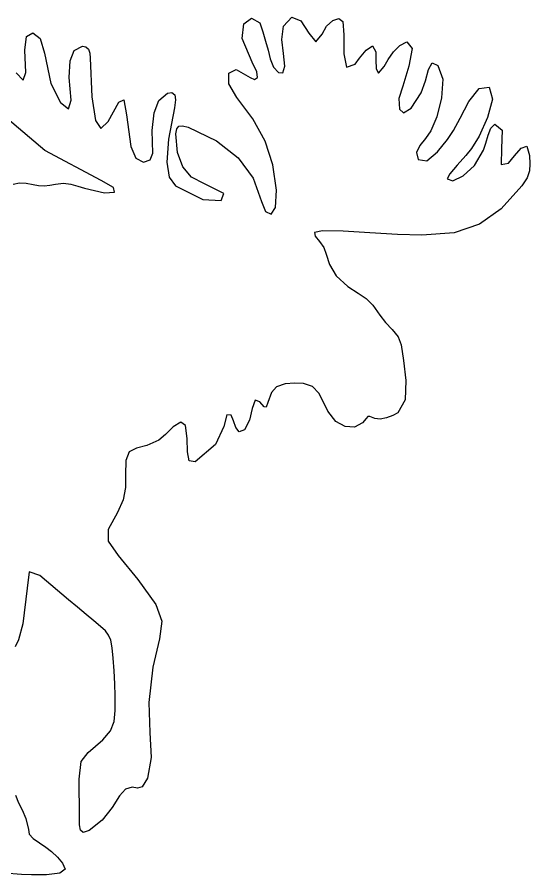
# Model space of a CAD drawing. Extents: x 0 to 7.46, y 0 to 6.07.
# Drawn here: x 3.83 to 7.46, y 0 to 6.07 of the extents above; entities that cross this region are included whole.
import ezdxf

# ---------------------------------------------------------------- set-up
doc = ezdxf.new("R2010")
doc.units = 0
doc.layers.get('0').update_dxf_attribs({"linetype": 'CONTINUOUS', "lineweight": 25})

msp = doc.modelspace()

# ---------------------------------------------------------------- linework, layer by layer
for points in [[(3.8216, 5.678), (3.871, 5.6271), (3.8905, 5.681), (3.8831, 5.8406), (3.8959, 5.9351), (3.9407, 5.9623), (3.9918, 5.9229), (4.023, 5.8173), (4.0679, 5.6041), (4.1355, 5.469), (4.194, 5.4249), (4.2116, 5.4849), (4.1983, 5.6449), (4.2037, 5.7628), (4.233, 5.8375), (4.2913, 5.8678), (4.3167, 5.8638), (4.3342, 5.8469), (4.3443, 5.819), (4.3476, 5.7823), (4.3578, 5.5084), (4.3837, 5.3421), (4.4231, 5.284), (4.474, 5.3352), (4.5491, 5.4711), (4.5845, 5.4868), (4.605, 5.3825), (4.6354, 5.1583), (4.6702, 5.0758), (4.7241, 5.0471), (4.7724, 5.0618), (4.7908, 5.1098), (4.7855, 5.2698), (4.7987, 5.3946), (4.8338, 5.4835), (4.8938, 5.5354), (4.9253, 5.5406), (4.9452, 5.5239), (4.9519, 5.4868), (4.9443, 5.4305), (4.9014, 5.209), (4.8897, 5.0474), (4.9067, 4.9394), (4.9502, 4.8784), (5.1455, 4.7831), (5.2751, 4.7761), (5.2938, 4.8241), (5.1562, 4.894), (5.0655, 4.9393), (5.0019, 5.0126), (4.965, 5.1151), (4.9541, 5.2478), (4.9593, 5.282), (4.9746, 5.3008), (5.001, 5.3047), (5.0396, 5.2944), (5.2419, 5.1966), (5.3954, 5.0764), (5.5011, 4.9336), (5.5605, 4.7677), (5.5897, 4.6967), (5.628, 4.6782), (5.6594, 4.7243), (5.6674, 4.8474), (5.6416, 5.0269), (5.5852, 5.1953), (5.4995, 5.354), (5.3856, 5.5043), (5.3291, 5.6022), (5.3294, 5.6776), (5.3817, 5.7018), (5.4808, 5.6462), (5.5116, 5.6317), (5.5307, 5.6454), (5.5283, 5.6868), (5.4944, 5.7551), (5.4229, 5.9213), (5.4346, 6.027), (5.4898, 6.0662), (5.5488, 6.033), (5.5702, 5.97), (5.5895, 5.904), (5.6064, 5.8385), (5.6208, 5.7771), (5.6452, 5.7194), (5.6807, 5.6816), (5.7125, 5.6786), (5.726, 5.7253), (5.7162, 5.8154), (5.7045, 5.9161), (5.7156, 6.0083), (5.7746, 6.0732), (5.8393, 6.0473), (5.896, 5.9601), (5.946, 5.8996), (5.991, 5.9536), (6.0215, 6.0102), (6.0658, 6.0504), (6.1092, 6.0646), (6.1371, 6.0434), (6.1438, 5.9483), (6.1445, 5.8137), (6.1631, 5.7184), (6.2232, 5.7412), (6.2542, 5.7829), (6.3019, 5.84), (6.3468, 5.8691), (6.3694, 5.8267), (6.3696, 5.7709), (6.373, 5.7062), (6.3896, 5.6758), (6.4293, 5.7233), (6.4579, 5.7736), (6.4948, 5.8274), (6.539, 5.8728), (6.5896, 5.8982), (6.6277, 5.8524), (6.6049, 5.7254), (6.5605, 5.5847), (6.5339, 5.4982), (6.537, 5.4227), (6.5671, 5.3953), (6.6197, 5.4291), (6.6901, 5.5374), (6.7215, 5.622), (6.744, 5.7025), (6.7695, 5.749), (6.8099, 5.7318), (6.8436, 5.6343), (6.8353, 5.5019), (6.8019, 5.3684), (6.76, 5.2682), (6.7214, 5.2145), (6.681, 5.1644), (6.6578, 5.1155), (6.6706, 5.0654), (6.7304, 5.0567), (6.8068, 5.1204), (6.8776, 5.2077), (6.9208, 5.2698), (6.9667, 5.3571), (7.0295, 5.4751), (7.1011, 5.5672), (7.1734, 5.5769), (7.1972, 5.4924), (7.1619, 5.362), (7.1012, 5.2304), (7.0487, 5.1422), (7.0073, 5.093), (6.9472, 5.0257), (6.8944, 4.9633), (6.875, 4.9287), (6.9162, 4.9152), (6.9883, 4.9493), (7.0686, 5.0238), (7.1339, 5.1314), (7.1495, 5.1806), (7.1655, 5.2375), (7.1852, 5.2872), (7.2123, 5.3148), (7.2643, 5.272), (7.2606, 5.1423), (7.257, 5.0302), (7.3091, 5.0404), (7.3517, 5.0923), (7.3995, 5.145), (7.4395, 5.1588), (7.4588, 5.0945), (7.4612, 5.0345), (7.458, 4.9849), (7.4418, 4.9364), (7.405, 4.8798), (7.2578, 4.7148), (7.1055, 4.6063), (6.9257, 4.5468), (6.6962, 4.5289), (6.5242, 4.5345), (6.328, 4.5462), (6.1399, 4.5572), (5.992, 4.561), (5.9365, 4.5493), (5.9394, 4.5217), (5.9712, 4.4842), (6.0023, 4.4431), (6.0184, 4.3938), (6.0421, 4.3224), (6.0882, 4.2418), (6.1718, 4.1651), (6.2445, 4.119), (6.301, 4.0802), (6.3494, 4.0335), (6.3975, 3.9637), (6.438, 3.9117), (6.4866, 3.8611), (6.5287, 3.8091), (6.5494, 3.7527), (6.5655, 3.6417), (6.5829, 3.4995), (6.5777, 3.3638), (6.5259, 3.2723), (6.4896, 3.2523), (6.4453, 3.2357), (6.4004, 3.2271), (6.3629, 3.2312), (6.3272, 3.2448), (6.3125, 3.2449), (6.3012, 3.2309), (6.2754, 3.2017), (6.2183, 3.171), (6.1526, 3.174), (6.0869, 3.211), (6.0299, 3.2827), (5.9985, 3.3467), (5.9654, 3.4096), (5.9214, 3.4584), (5.8575, 3.4803), (5.796, 3.4817), (5.7278, 3.4757), (5.6675, 3.4556), (5.6301, 3.4149), (5.6055, 3.3452), (5.5927, 3.3117), (5.5785, 3.3135), (5.5495, 3.3498), (5.5148, 3.3613), (5.4948, 3.303), (5.4747, 3.2184), (5.44, 3.1509), (5.4015, 3.1365), (5.3778, 3.1669), (5.3613, 3.2153), (5.3444, 3.2548), (5.3157, 3.2581), (5.2937, 3.1736), (5.2336, 3.0474), (5.091, 2.9254), (5.0472, 2.9307), (5.0349, 2.996), (5.0332, 3.0903), (5.0211, 3.1826), (4.9878, 3.2049), (4.9353, 3.1713), (4.879, 3.1169), (4.8339, 3.077), (4.7473, 3.0401), (4.6739, 3.0218), (4.6217, 2.9953), (4.599, 2.9338), (4.5972, 2.8331), (4.5957, 2.7426), (4.5813, 2.6559), (4.5403, 2.5665), (4.4733, 2.4447), (4.4742, 2.3617), (4.5439, 2.2624), (4.6836, 2.0916), (4.8106, 1.915), (4.8537, 1.7971), (4.8384, 1.6709), (4.7904, 1.4696), (4.7622, 1.2192), (4.7701, 1.0084), (4.7786, 0.8319), (4.7522, 0.6846), (4.7154, 0.624), (4.6818, 0.6148), (4.6443, 0.6213), (4.5958, 0.6076), (4.5554, 0.5596), (4.5023, 0.4776), (4.4318, 0.387), (4.3398, 0.3134), (4.2975, 0.2997), (4.2774, 0.3153), (4.2712, 0.354), (4.2705, 0.4097), (4.2689, 0.6776), (4.2835, 0.8025), (4.3331, 0.8674), (4.4361, 0.9555), (4.4912, 1.0202), (4.5173, 1.0855), (4.5245, 1.1637), (4.5232, 1.2672), (4.5208, 1.3524), (4.5165, 1.4445), (4.5103, 1.5331), (4.5025, 1.6076), (4.4923, 1.6606), (4.4774, 1.6977), (4.4545, 1.7274), (4.4205, 1.7586), (4.3736, 1.7978), (4.3171, 1.8442), (4.2558, 1.8947), (4.1941, 1.9464), (3.9892, 2.1207), (3.9153, 2.1465), (3.8997, 2.0302), (3.8695, 1.7783), (3.8386, 1.6643), (3.815, 1.6148)], [(3.8, 4.8911), (3.8465, 4.8993), (3.8942, 4.898), (3.9434, 4.8882), (3.9814, 4.8811), (4.0202, 4.8797), (4.0597, 4.8834), (4.0998, 4.8911), (4.158, 4.8974), (4.21, 4.891), (4.2585, 4.8773), (4.3059, 4.862), (4.4492, 4.8297), (4.5185, 4.8341), (4.5109, 4.8663), (4.4235, 4.9173), (4.0255, 5.1298), (3.7605, 5.3536)], [(3.8165, 0.5637), (3.8386, 0.509), (3.8638, 0.4595), (3.8896, 0.3996), (3.9099, 0.3211), (3.9148, 0.2869), (3.9429, 0.258), (4.0325, 0.1952), (4.0731, 0.1644), (4.1158, 0.1254), (4.1512, 0.0824), (4.1701, 0.0394), (4.1323, 0.0119), (4.0366, 0.0011), (3.9301, 0), (3.8597, 0.0015), (3.7388, 0.0118)]]:
    msp.add_lwpolyline(points)

doc.saveas('drawing.dxf')
